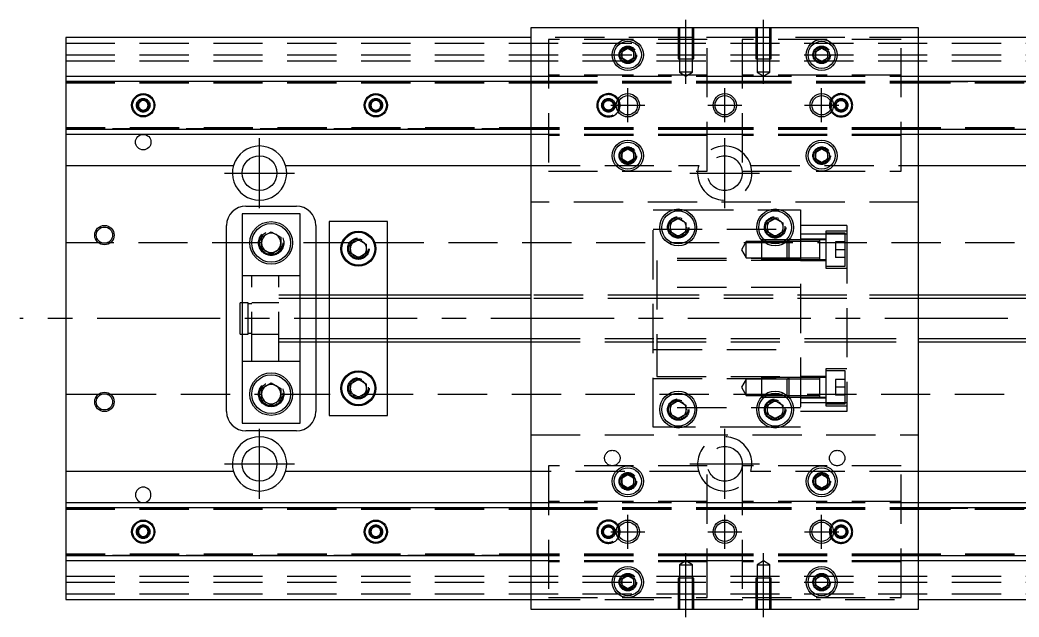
# Model space of a CAD drawing. Extents: x -17 to 509, y -253 to 77.
# Drawn here: x -11.8 to 245.9, y -77 to 77 of the extents above; entities that cross this region are included whole.
import ezdxf

# ---------------------------------------------------------------- set-up
doc = ezdxf.new("R2010")
doc.units = 0
doc.linetypes.add('CENTER', pattern=[50.8, 31.75, -6.35, 6.35, -6.35])
doc.linetypes.add('DASHED', pattern=[19.05, 12.7, -6.35])
doc.layers.get('0').update_dxf_attribs({"linetype": 'CONTINUOUS'})
doc.layers.add('CENTER', color=1, linetype='CENTER')

msp = doc.modelspace()

# ---------------------------------------------------------------- linework, layer by layer
at = {"color": 7, "linetype": 'CONTINUOUS'}
for p, q in [((220, 75), (120, 75)), ((120, 75), (120, -75)), ((220, -75), (220, 75)), ((0, 72.5), (0, 62.5)), ((120, 72.5), (0, 72.5)), ((340, 72.5), (220, 72.5)), ((143.5, 68.87), (145, 69.73)), ((145, 69.73), (146.5, 68.87)), ((193.5, 68.87), (195, 69.73)), ((195, 69.73), (196.5, 68.87)), ((143.5, 67.13), (143.5, 68.87)), ((145, 66.27), (143.5, 67.13)), ((146.5, 67.13), (145, 66.27)), ((146.5, 68.87), (146.5, 67.13)), ((193.5, 67.13), (193.5, 68.87)), ((195, 66.27), (193.5, 67.13)), ((196.5, 67.13), (195, 66.27)), ((196.5, 68.87), (196.5, 67.13)), ((0, 62.5), (120, 62.5)), ((0, 62.5), (0, 61.25)), ((220, 62.5), (340, 62.5)), ((0, 61.25), (120, 61.25)), ((0, 61.25), (0, 48.75)), ((220, 61.25), (340, 61.25)), ((18.75, 55.72), (20, 56.44)), ((18.75, 54.28), (18.75, 55.72)), ((20, 53.56), (18.75, 54.28)), ((20, 56.44), (21.25, 55.72)), ((21.25, 54.28), (20, 53.56)), ((21.25, 55.72), (21.25, 54.28)), ((78.75, 55.72), (80, 56.44)), ((78.75, 54.28), (78.75, 55.72)), ((80, 53.56), (78.75, 54.28)), ((80, 56.44), (81.25, 55.72)), ((81.25, 54.28), (80, 53.56)), ((81.25, 55.72), (81.25, 54.28)), ((120, 48.75), (0, 48.75)), ((0, 48.75), (0, 47.5)), ((120, 47.5), (0, 47.5)), ((0, 47.5), (0, 39.5)), ((340, 48.75), (220, 48.75)), ((340, 47.5), (220, 47.5)), ((143.5, 42.87), (145, 43.73)), ((143.5, 41.13), (143.5, 42.87)), ((145, 43.73), (146.5, 42.87)), ((146.5, 42.87), (146.5, 41.13)), ((193.5, 42.87), (195, 43.73)), ((193.5, 41.13), (193.5, 42.87)), ((195, 43.73), (196.5, 42.87)), ((196.5, 42.87), (196.5, 41.13)), ((0, 39.5), (43.29, 39.5)), ((0, 39.5), (0, -39.5)), ((56.71, 39.5), (120, 39.5)), ((145, 40.27), (143.5, 41.13)), ((146.5, 41.13), (145, 40.27)), ((195, 40.27), (193.5, 41.13)), ((196.5, 41.13), (195, 40.27)), ((220, 39.5), (283.29, 39.5)), ((46.5, 29), (59.5, 29)), ((45.5, 27), (45.5, -27)), ((60.5, 27), (45.5, 27)), ((60.5, -27), (60.5, 27)), ((156, 24.65), (158, 25.81)), ((158, 25.81), (160, 24.65)), ((181, 24.65), (183, 25.81)), ((183, 25.81), (185, 24.65)), ((41.5, -24), (41.5, 24)), ((64.5, 24), (64.5, 6)), ((68, 25), (68, 6)), ((83, 25), (68, 25)), ((83, 6), (83, 25)), ((156, 22.35), (156, 24.65)), ((160, 24.65), (160, 22.35)), ((181, 22.35), (181, 24.65)), ((185, 24.65), (185, 22.35)), ((50.5, 20.94), (53, 22.39)), ((50.5, 18.06), (50.5, 20.94)), ((53, 22.39), (55.5, 20.94)), ((55.5, 20.94), (55.5, 18.06)), ((158, 21.19), (156, 22.35)), ((160, 22.35), (158, 21.19)), ((183, 21.19), (181, 22.35)), ((185, 22.35), (183, 21.19)), ((53, 16.61), (50.5, 18.06)), ((55.5, 18.06), (53, 16.61)), ((73.5, 19.15), (75.5, 20.31)), ((73.5, 16.85), (73.5, 19.15)), ((75.5, 20.31), (77.5, 19.15)), ((77.5, 19.15), (77.5, 16.85)), ((75.5, 15.69), (73.5, 16.85)), ((77.5, 16.85), (75.5, 15.69)), ((194.5, 15.25), (194.5, 15.25)), ((120, 6), (60.5, 6)), ((290, 6), (220, 6)), ((45, 0), (45, 4)), ((45.5, 4), (45, 4)), ((45, -4), (45, 0)), ((45, -4), (45.5, -4)), ((60.5, -6), (120, -6)), ((64.5, -6), (64.5, -24)), ((68, -6), (68, -25)), ((83, -25), (83, -6)), ((220, -6), (290, -6)), ((194.5, -15.65), (194.5, -15.25)), ((50.5, -18.06), (53, -16.61)), ((53, -16.61), (55.5, -18.06)), ((73.5, -16.85), (75.5, -15.69)), ((73.5, -19.15), (73.5, -16.85)), ((75.5, -15.69), (77.5, -16.85)), ((77.5, -16.85), (77.5, -19.15)), ((50.5, -20.94), (50.5, -18.06)), ((55.5, -18.06), (55.5, -20.94)), ((75.5, -20.31), (73.5, -19.15)), ((77.5, -19.15), (75.5, -20.31)), ((194.5, -20.25), (194.5, -19.85)), ((53, -22.39), (50.5, -20.94)), ((55.5, -20.94), (53, -22.39)), ((156, -22.35), (158, -21.19)), ((156, -24.65), (156, -22.35)), ((158, -21.19), (160, -22.35)), ((160, -22.35), (160, -24.65)), ((181, -22.35), (183, -21.19)), ((181, -24.65), (181, -22.35)), ((183, -21.19), (185, -22.35)), ((185, -22.35), (185, -24.65)), ((68, -25), (83, -25)), ((158, -25.81), (156, -24.65)), ((160, -24.65), (158, -25.81)), ((183, -25.81), (181, -24.65)), ((185, -24.65), (183, -25.81)), ((45.5, -27), (60.5, -27)), ((59.5, -29), (46.5, -29)), ((0, -39.5), (0, -47.5)), ((43.29, -39.5), (0, -39.5)), ((120, -39.5), (56.71, -39.5)), ((143.5, -41.13), (145, -40.27)), ((143.5, -42.87), (143.5, -41.13)), ((145, -40.27), (146.5, -41.13)), ((146.5, -41.13), (146.5, -42.87)), ((193.5, -41.13), (195, -40.27)), ((193.5, -42.87), (193.5, -41.13)), ((195, -40.27), (196.5, -41.13)), ((196.5, -41.13), (196.5, -42.87)), ((283.29, -39.5), (220, -39.5)), ((145, -43.73), (143.5, -42.87)), ((146.5, -42.87), (145, -43.73)), ((195, -43.73), (193.5, -42.87)), ((196.5, -42.87), (195, -43.73)), ((0, -47.5), (120, -47.5)), ((0, -47.5), (0, -48.75)), ((0, -48.75), (120, -48.75)), ((0, -48.75), (0, -61.25)), ((220, -47.5), (340, -47.5)), ((220, -48.75), (340, -48.75)), ((18.75, -54.28), (20, -53.56)), ((20, -53.56), (21.25, -54.28)), ((78.75, -54.28), (80, -53.56)), ((80, -53.56), (81.25, -54.28)), ((18.75, -55.72), (18.75, -54.28)), ((20, -56.44), (18.75, -55.72)), ((21.25, -55.72), (20, -56.44)), ((21.25, -54.28), (21.25, -55.72)), ((78.75, -55.72), (78.75, -54.28)), ((80, -56.44), (78.75, -55.72)), ((81.25, -55.72), (80, -56.44)), ((81.25, -54.28), (81.25, -55.72)), ((120, -61.25), (0, -61.25)), ((0, -61.25), (0, -62.5)), ((340, -61.25), (220, -61.25)), ((120, -62.5), (0, -62.5)), ((0, -62.5), (0, -72.5)), ((340, -62.5), (220, -62.5)), ((143.5, -67.13), (145, -66.27)), ((145, -66.27), (146.5, -67.13)), ((193.5, -67.13), (195, -66.27)), ((195, -66.27), (196.5, -67.13)), ((143.5, -68.87), (143.5, -67.13)), ((145, -69.73), (143.5, -68.87)), ((146.5, -68.87), (145, -69.73)), ((146.5, -67.13), (146.5, -68.87)), ((193.5, -68.87), (193.5, -67.13)), ((195, -69.73), (193.5, -68.87)), ((196.5, -68.87), (195, -69.73)), ((196.5, -67.13), (196.5, -68.87)), ((0, -72.5), (120, -72.5)), ((220, -72.5), (340, -72.5)), ((120, -75), (220, -75))]:
    msp.add_line(p, q, dxfattribs=at)
at = {"color": 3, "linetype": 'DASHED'}
for p, q in [((158, 75), (158, 67)), ((158.35, 75), (158.35, 67)), ((161.65, 67), (161.65, 75)), ((162, 67), (162, 75)), ((178, 75), (178, 67)), ((178.35, 75), (178.35, 67)), ((181.65, 67), (181.65, 75)), ((182, 67), (182, 75)), ((158, 72.5), (120, 72.5)), ((162, 72.5), (158, 72.5)), ((178, 72.5), (162, 72.5)), ((182, 72.5), (178, 72.5)), ((220, 72.5), (182, 72.5)), ((0, 71), (340, 71)), ((165.5, 72), (124.5, 72)), ((124.5, 72), (124.5, 38)), ((165.5, 38), (165.5, 72)), ((215.5, 72), (174.5, 72)), ((174.5, 72), (174.5, 38)), ((215.5, 38), (215.5, 72)), ((0, 68), (340, 68)), ((143, 68), (143.02, 68.3)), ((196.97, 68.33), (197, 68)), ((0, 66.5), (340, 66.5)), ((158, 67), (162, 67)), ((158.35, 67), (158.35, 63.5)), ((161.65, 63.5), (161.65, 67)), ((178, 67), (182, 67)), ((178.35, 67), (178.35, 63.5)), ((181.65, 63.5), (181.65, 67)), ((120, 62.5), (124.5, 62.5)), ((165.5, 62.8), (124.5, 62.8)), ((124.5, 62.5), (165.5, 62.5)), ((161.65, 63.5), (158.35, 63.5)), ((158.35, 63.5), (160, 62.55)), ((160, 62.55), (161.65, 63.5)), ((165.5, 62.5), (174.5, 62.5)), ((215.5, 62.8), (174.5, 62.8)), ((174.5, 62.5), (215.5, 62.5)), ((181.65, 63.5), (178.35, 63.5)), ((178.35, 63.5), (180, 62.55)), ((180, 62.55), (181.65, 63.5)), ((215.5, 62.5), (220, 62.5)), ((0, 61.11), (120, 61.11)), ((0, 61.1), (124.5, 61.1)), ((0, 60.8), (124.5, 60.8)), ((120, 61.25), (124.5, 61.25)), ((120, 61.11), (124.5, 61.11)), ((124.5, 61.25), (165.5, 61.25)), ((124.5, 61.11), (165.5, 61.11)), ((124.5, 61.1), (165.5, 61.1)), ((124.5, 60.8), (165.5, 60.8)), ((165.5, 61.25), (174.5, 61.25)), ((165.5, 61.11), (174.5, 61.11)), ((165.5, 61.1), (174.5, 61.1)), ((165.5, 60.8), (174.5, 60.8)), ((174.5, 61.25), (215.5, 61.25)), ((174.5, 61.11), (215.5, 61.11)), ((174.5, 61.1), (215.5, 61.1)), ((174.5, 60.8), (215.5, 60.8)), ((215.5, 61.25), (220, 61.25)), ((215.5, 61.11), (220, 61.11)), ((215.5, 61.1), (340, 61.1)), ((215.5, 60.8), (340, 60.8)), ((220, 61.11), (340, 61.11)), ((18.5, 55), (18.52, 55.25)), ((81.48, 55.26), (81.5, 55)), ((138.75, 55.72), (140, 56.44)), ((138.75, 54.28), (138.75, 55.72)), ((140, 53.56), (138.75, 54.28)), ((140, 56.44), (141.25, 55.72)), ((141.25, 54.28), (140, 53.56)), ((141.25, 55.72), (141.25, 54.28)), ((141.48, 55.26), (141.5, 55)), ((198.5, 55), (198.52, 55.25)), ((198.75, 55.72), (200, 56.44)), ((198.75, 54.28), (198.75, 55.72)), ((200, 53.56), (198.75, 54.28)), ((200, 56.44), (201.25, 55.72)), ((201.25, 54.28), (200, 53.56)), ((201.25, 55.72), (201.25, 54.28)), ((124.5, 49.2), (0, 49.2)), ((165.5, 49.2), (124.5, 49.2)), ((174.5, 49.2), (165.5, 49.2)), ((215.5, 49.2), (174.5, 49.2)), ((340, 49.2), (215.5, 49.2)), ((124.5, 48.9), (0, 48.9)), ((120, 48.89), (0, 48.89)), ((124.5, 48.89), (120, 48.89)), ((124.5, 48.75), (120, 48.75)), ((124.5, 47.5), (120, 47.5)), ((165.5, 48.9), (124.5, 48.9)), ((165.5, 48.89), (124.5, 48.89)), ((165.5, 48.75), (124.5, 48.75)), ((165.5, 47.5), (124.5, 47.5)), ((165.5, 47.2), (124.5, 47.2)), ((174.5, 48.9), (165.5, 48.9)), ((174.5, 48.89), (165.5, 48.89)), ((174.5, 48.75), (165.5, 48.75)), ((174.5, 47.5), (165.5, 47.5)), ((215.5, 48.9), (174.5, 48.9)), ((215.5, 48.89), (174.5, 48.89)), ((215.5, 48.75), (174.5, 48.75)), ((215.5, 47.5), (174.5, 47.5)), ((215.5, 47.2), (174.5, 47.2)), ((340, 48.9), (215.5, 48.9)), ((220, 48.89), (215.5, 48.89)), ((220, 48.75), (215.5, 48.75)), ((220, 47.5), (215.5, 47.5)), ((340, 48.89), (220, 48.89)), ((146.97, 42.33), (147, 42)), ((193, 42), (193.03, 42.35)), ((120, 39.5), (163.29, 39.5)), ((176.71, 39.5), (220, 39.5)), ((124.5, 38), (165.5, 38)), ((174.5, 38), (215.5, 38)), ((220, 30), (120, 30)), ((151.5, -28), (151.5, 28)), ((151.5, 28), (156.48, 28)), ((156.48, 28), (159.52, 28)), ((159.52, 28), (181.48, 28)), ((181.48, 28), (184.52, 28)), ((184.52, 28), (189.5, 28)), ((189.5, 28), (189.5, -28)), ((155.5, 23.5), (155.52, 23.8)), ((185.48, 23.79), (185.5, 23.5)), ((201.5, 24), (189.5, 24)), ((201.5, 24), (201.5, 21.75)), ((151.5, 23), (189.5, 23)), ((201.5, 21.75), (189.5, 21.75)), ((196.1, 22.5), (196.1, 13)), ((201.5, 22.5), (196.1, 22.5)), ((201.1, 22), (196.1, 22)), ((201.1, 13.5), (201.1, 22)), ((201.5, 21.75), (201.5, -21.75)), ((9.36, 19.5), (0, 19.5)), ((50.5, 19.5), (10.64, 19.5)), ((50, 19.5), (50.02, 19.85)), ((74.03, 19.5), (55.5, 19.5)), ((73, 18), (73.01, 18.25)), ((340, 19.5), (76.97, 19.5)), ((175.5, 19.85), (174.29, 17.75)), ((175.5, 15.65), (175.5, 19.85)), ((179.5, 19.85), (175.5, 19.85)), ((179.5, 20.25), (179.5, 15.25)), ((179.53, 20.25), (179.5, 20.25)), ((186.1, 19.85), (179.5, 19.85)), ((180.26, 20.25), (179.53, 20.25)), ((185.74, 20.25), (180.26, 20.25)), ((186.47, 20.25), (185.74, 20.25)), ((186.5, 20.25), (186.1, 19.85)), ((186.1, 15.65), (186.1, 19.85)), ((189.5, 19.85), (186.1, 19.85)), ((186.5, 20.25), (186.47, 20.25)), ((186.5, 20.25), (186.5, 15.25)), ((189.5, 20.25), (186.5, 20.25)), ((189.5, 20.25), (186.5, 20.25)), ((196.1, 20.5), (189.5, 20.5)), ((194.5, 20.25), (189.5, 20.25)), ((194.5, 19.85), (189.5, 19.85)), ((194.5, 20.25), (194.49, 20.25)), ((194.5, 20), (194.5, 20.25)), ((196.1, 20.25), (194.5, 20.25)), ((194.5, 20.25), (194.5, 20.25)), ((194.5, 15.51), (194.5, 20)), ((198.6, 19.75), (198.6, 17.75)), ((201.1, 19.75), (198.6, 19.75)), ((189.5, 15.5), (151.5, 15.5)), ((174.29, 17.75), (175.5, 15.65)), ((175.5, 15.65), (179.5, 15.65)), ((179.5, 15.65), (186.1, 15.65)), ((186.1, 15.65), (189.5, 15.65)), ((186.1, 15.65), (186.5, 15.25)), ((189.5, 15.65), (194.5, 15.65)), ((194.5, 15.25), (194.5, 15.51)), ((201.1, 17.75), (198.6, 17.75)), ((198.6, 17.75), (198.6, 15.75)), ((201.1, 15.75), (198.6, 15.75)), ((152.5, 15), (152.5, -15)), ((189.5, 15), (152.5, 15)), ((179.5, 15.25), (186.5, 15.25)), ((186.5, 15.25), (189.5, 15.25)), ((186.5, 15.25), (189.5, 15.25)), ((189.5, 15.25), (194.5, 15.25)), ((189.5, 15), (196.1, 15)), ((194.49, 15.25), (194.5, 15.25)), ((194.5, 15.25), (196.1, 15.25)), ((194.5, 15.25), (194.5, 15.25)), ((196.1, 13.5), (201.1, 13.5)), ((196.1, 13), (201.5, 13)), ((48, 11), (45.5, 11)), ((48, -11), (48, 11)), ((55, 11), (48, 11)), ((55, -11), (55, 11)), ((60.5, 11), (55, 11)), ((189.5, 8), (151.5, 8)), ((60.5, 6), (55, 6)), ((64.5, 6), (64.5, 5.12)), ((68, 6), (68, 5.12)), ((83, 5.12), (83, 6)), ((152.5, 6), (120, 6)), ((201.5, 6), (152.5, 6)), ((220, 6), (201.5, 6)), ((47.1, 4), (45.5, 4)), ((47.1, 0), (47.1, 4)), ((48, 3.8), (47.1, 3.8)), ((55, 4), (48, 4)), ((60.5, 5.12), (55, 5.12)), ((64.5, 5.12), (64.5, -5.12)), ((68, 5.12), (68, -5.12)), ((83, -5.12), (83, 5.12)), ((152.5, 5.12), (120, 5.12)), ((201.5, 5.12), (152.5, 5.12)), ((220, 5.12), (201.5, 5.12)), ((47.1, -4), (47.1, 0)), ((45.5, -4), (47.1, -4)), ((47.1, -3.8), (48, -3.8)), ((48, -4), (55, -4)), ((55, -5.12), (60.5, -5.12)), ((64.5, -5.12), (64.5, -6)), ((68, -5.12), (68, -6)), ((83, -6), (83, -5.12)), ((120, -5.12), (152.5, -5.12)), ((152.5, -5.12), (201.5, -5.12)), ((201.5, -5.12), (220, -5.12)), ((55, -6), (60.5, -6)), ((120, -6), (152.5, -6)), ((152.5, -6), (201.5, -6)), ((201.5, -6), (220, -6)), ((151.5, -8), (189.5, -8)), ((45.5, -11), (48, -11)), ((48, -11), (55, -11)), ((55, -11), (60.5, -11)), ((152.5, -15), (189.5, -15)), ((179.5, -15.25), (179.5, -20.25)), ((186.5, -15.25), (179.5, -15.25)), ((186.5, -15.25), (186.1, -15.65)), ((186.5, -15.25), (186.5, -20.25)), ((189.5, -15.25), (186.5, -15.25)), ((189.5, -15.25), (186.5, -15.25)), ((196.1, -15), (189.5, -15)), ((194.5, -15.25), (189.5, -15.25)), ((194.5, -15.25), (194.49, -15.25)), ((194.5, -15.51), (194.5, -15.25)), ((194.5, -15.25), (194.5, -15.25)), ((196.1, -15.25), (194.5, -15.25)), ((196.1, -13), (196.1, -22.5)), ((201.5, -13), (196.1, -13)), ((201.1, -13.5), (196.1, -13.5)), ((201.1, -22), (201.1, -13.5)), ((77.98, -17.71), (78, -18)), ((151.5, -15.5), (189.5, -15.5)), ((175.5, -15.65), (174.29, -17.75)), ((174.29, -17.75), (175.5, -19.85)), ((175.5, -19.85), (175.5, -15.65)), ((179.5, -15.65), (175.5, -15.65)), ((186.1, -15.65), (179.5, -15.65)), ((186.1, -19.85), (186.1, -15.65)), ((189.5, -15.65), (186.1, -15.65)), ((194.5, -15.65), (189.5, -15.65)), ((194.5, -20), (194.5, -15.51)), ((198.6, -15.75), (198.6, -17.75)), ((201.1, -15.75), (198.6, -15.75)), ((198.6, -17.75), (198.6, -19.75)), ((201.1, -17.75), (198.6, -17.75)), ((0, -19.5), (9.36, -19.5)), ((10.64, -19.5), (50.5, -19.5)), ((55.5, -19.5), (74.03, -19.5)), ((55.98, -19.14), (56, -19.5)), ((76.97, -19.5), (340, -19.5)), ((175.5, -19.85), (179.5, -19.85)), ((179.5, -19.85), (186.1, -19.85)), ((179.5, -20.25), (179.53, -20.25)), ((179.53, -20.25), (180.26, -20.25)), ((180.26, -20.25), (185.74, -20.25)), ((185.74, -20.25), (186.47, -20.25)), ((186.1, -19.85), (189.5, -19.85)), ((186.1, -19.85), (186.5, -20.25)), ((186.47, -20.25), (186.5, -20.25)), ((186.5, -20.25), (189.5, -20.25)), ((186.5, -20.25), (189.5, -20.25)), ((189.5, -19.85), (194.5, -19.85)), ((189.5, -20.25), (194.5, -20.25)), ((189.5, -20.5), (196.1, -20.5)), ((194.49, -20.25), (194.5, -20.25)), ((194.5, -20.25), (194.5, -20)), ((194.5, -20.25), (194.5, -20.25)), ((194.5, -20.25), (196.1, -20.25)), ((201.1, -19.75), (198.6, -19.75)), ((189.5, -23), (151.5, -23)), ((201.5, -21.75), (189.5, -21.75)), ((196.1, -22), (201.1, -22)), ((196.1, -22.5), (201.5, -22.5)), ((201.5, -21.75), (201.5, -24)), ((155.5, -23.5), (155.52, -23.2)), ((185.48, -23.21), (185.5, -23.5)), ((201.5, -24), (189.5, -24)), ((156.48, -28), (151.5, -28)), ((159.52, -28), (156.48, -28)), ((181.48, -28), (159.52, -28)), ((184.52, -28), (181.48, -28)), ((189.5, -28), (184.52, -28)), ((120, -30), (220, -30)), ((124.5, -38), (124.5, -72)), ((165.5, -38), (124.5, -38)), ((165.5, -72), (165.5, -38)), ((215.5, -38), (174.5, -38)), ((174.5, -38), (174.5, -72)), ((215.5, -72), (215.5, -38)), ((163.29, -39.5), (120, -39.5)), ((220, -39.5), (176.71, -39.5)), ((146.97, -41.67), (147, -42)), ((196.97, -41.67), (197, -42)), ((0, -48.89), (120, -48.89)), ((0, -48.9), (124.5, -48.9)), ((120, -47.5), (124.5, -47.5)), ((120, -48.75), (124.5, -48.75)), ((120, -48.89), (124.5, -48.89)), ((165.5, -47.2), (124.5, -47.2)), ((124.5, -47.5), (165.5, -47.5)), ((124.5, -48.75), (165.5, -48.75)), ((124.5, -48.89), (165.5, -48.89)), ((124.5, -48.9), (165.5, -48.9)), ((165.5, -47.5), (174.5, -47.5)), ((165.5, -48.75), (174.5, -48.75)), ((165.5, -48.89), (174.5, -48.89)), ((165.5, -48.9), (174.5, -48.9)), ((215.5, -47.2), (174.5, -47.2)), ((174.5, -47.5), (215.5, -47.5)), ((174.5, -48.75), (215.5, -48.75)), ((174.5, -48.89), (215.5, -48.89)), ((174.5, -48.9), (215.5, -48.9)), ((215.5, -47.5), (220, -47.5)), ((215.5, -48.75), (220, -48.75)), ((215.5, -48.89), (220, -48.89)), ((215.5, -48.9), (340, -48.9)), ((220, -48.89), (340, -48.89)), ((0, -49.2), (124.5, -49.2)), ((124.5, -49.2), (165.5, -49.2)), ((165.5, -49.2), (174.5, -49.2)), ((174.5, -49.2), (215.5, -49.2)), ((215.5, -49.2), (340, -49.2)), ((138.75, -54.28), (140, -53.56)), ((140, -53.56), (141.25, -54.28)), ((198.75, -54.28), (200, -53.56)), ((200, -53.56), (201.25, -54.28)), ((21.48, -54.74), (21.5, -55)), ((81.48, -54.74), (81.5, -55)), ((138.5, -55), (138.52, -54.75)), ((138.75, -55.72), (138.75, -54.28)), ((140, -56.44), (138.75, -55.72)), ((141.25, -55.72), (140, -56.44)), ((141.25, -54.28), (141.25, -55.72)), ((198.5, -55), (198.52, -54.75)), ((198.75, -55.72), (198.75, -54.28)), ((200, -56.44), (198.75, -55.72)), ((201.25, -55.72), (200, -56.44)), ((201.25, -54.28), (201.25, -55.72)), ((124.5, -60.8), (0, -60.8)), ((124.5, -61.1), (0, -61.1)), ((120, -61.11), (0, -61.11)), ((124.5, -61.11), (120, -61.11)), ((124.5, -61.25), (120, -61.25)), ((165.5, -60.8), (124.5, -60.8)), ((165.5, -61.1), (124.5, -61.1)), ((165.5, -61.11), (124.5, -61.11)), ((165.5, -61.25), (124.5, -61.25)), ((174.5, -60.8), (165.5, -60.8)), ((174.5, -61.1), (165.5, -61.1)), ((174.5, -61.11), (165.5, -61.11)), ((174.5, -61.25), (165.5, -61.25)), ((215.5, -60.8), (174.5, -60.8)), ((215.5, -61.1), (174.5, -61.1)), ((215.5, -61.11), (174.5, -61.11)), ((215.5, -61.25), (174.5, -61.25)), ((340, -60.8), (215.5, -60.8)), ((340, -61.1), (215.5, -61.1)), ((220, -61.11), (215.5, -61.11)), ((220, -61.25), (215.5, -61.25)), ((340, -61.11), (220, -61.11)), ((124.5, -62.5), (120, -62.5)), ((165.5, -62.5), (124.5, -62.5)), ((165.5, -62.8), (124.5, -62.8)), ((160, -62.55), (158.35, -63.5)), ((158.35, -63.5), (160, -63.5)), ((158.35, -63.5), (158.35, -67)), ((161.65, -63.5), (160, -62.55)), ((160, -63.5), (161.65, -63.5)), ((161.65, -67), (161.65, -63.5)), ((174.5, -62.5), (165.5, -62.5)), ((215.5, -62.5), (174.5, -62.5)), ((215.5, -62.8), (174.5, -62.8)), ((180, -62.55), (178.35, -63.5)), ((178.35, -63.5), (180, -63.5)), ((178.35, -63.5), (178.35, -67)), ((181.65, -63.5), (180, -62.55)), ((180, -63.5), (181.65, -63.5)), ((181.65, -67), (181.65, -63.5)), ((220, -62.5), (215.5, -62.5)), ((0, -66.5), (340, -66.5)), ((162, -67), (158, -67)), ((158, -67), (158, -75)), ((158.35, -67), (158.35, -75)), ((161.65, -75), (161.65, -67)), ((162, -75), (162, -67)), ((182, -67), (178, -67)), ((178, -67), (178, -75)), ((178.35, -67), (178.35, -75)), ((181.65, -75), (181.65, -67)), ((182, -75), (182, -67)), ((0, -68), (340, -68)), ((146.97, -67.67), (147, -68)), ((193, -68), (193.02, -67.7)), ((0, -71), (340, -71)), ((124.5, -72), (165.5, -72)), ((174.5, -72), (215.5, -72)), ((120, -72.5), (158, -72.5)), ((158, -72.5), (162, -72.5)), ((162, -72.5), (178, -72.5)), ((178, -72.5), (182, -72.5)), ((182, -72.5), (220, -72.5))]:
    msp.add_line(p, q, dxfattribs=at)
at = {"color": 3, "linetype": 'CONTINUOUS'}
for p, q in [((120, 5.12), (60.5, 5.12)), ((290, 5.12), (220, 5.12)), ((60.5, -5.12), (120, -5.12)), ((220, -5.12), (290, -5.12))]:
    msp.add_line(p, q, dxfattribs=at)
at = {"color": 7, "linetype": 'CONTINUOUS'}
for centre, radius in [((145, 68), 4), ((145, 68), 3.5), ((195, 68), 4), ((195, 68), 3.5), ((20, 55), 3), ((20, 55), 2.75), ((80, 55), 3), ((80, 55), 2.75), ((145, 55), 3), ((145, 55), 2.5), ((170, 55), 3), ((170, 55), 2.5), ((195, 55), 3), ((195, 55), 2.5), ((20, 45.5), 2), ((145, 42), 4), ((145, 42), 3.5), ((195, 42), 4), ((195, 42), 3.5), ((50, 37.5), 4.5), ((158, 23.5), 4.75), ((158, 23.5), 4.25), ((183, 23.5), 4.75), ((183, 23.5), 4.25), ((10, 21.5), 2.1), ((53, 19.5), 5.5), ((53, 19.5), 5), ((75.5, 18), 4.5), ((75.5, 18), 4.25), ((53, -19.5), 5.5), ((53, -19.5), 5), ((75.5, -18), 4.5), ((75.5, -18), 4.25), ((10, -21.5), 2.1), ((158, -23.5), 4.75), ((158, -23.5), 4.25), ((183, -23.5), 4.75), ((183, -23.5), 4.25), ((50, -37.5), 4.5), ((145, -42), 4), ((145, -42), 3.5), ((195, -42), 4), ((195, -42), 3.5), ((20, -55), 3), ((20, -55), 2.75), ((80, -55), 3), ((80, -55), 2.75), ((145, -55), 3), ((145, -55), 2.5), ((170, -55), 3), ((170, -55), 2.5), ((195, -55), 3), ((195, -55), 2.5), ((145, -68), 4), ((195, -68), 4), ((145, -68), 3.5), ((195, -68), 3.5)]:
    msp.add_circle(centre, radius, dxfattribs=at)
at = {"color": 3, "linetype": 'DASHED'}
for centre, radius in [((145, 68), 2.25), ((145, 68), 2), ((195, 68), 2.25), ((195, 68), 2), ((20, 55), 1.75), ((80, 55), 1.75), ((140, 55), 1.75), ((200, 55), 1.75), ((20, 55), 1.5), ((80, 55), 1.5), ((140, 55), 1.5), ((140, 55), 1.25), ((200, 55), 1.5), ((200, 55), 1.25), ((145, 42), 2.25), ((145, 42), 2), ((195, 42), 2.25), ((195, 42), 2), ((170, 37.5), 4.5), ((158, 23.5), 2.75), ((158, 23.5), 2.5), ((183, 23.5), 2.75), ((183, 23.5), 2.5), ((53, 19.5), 3.25), ((53, 19.5), 3), ((75.5, 18), 2.75), ((75.5, 18), 2.5), ((75.5, -18), 2.75), ((53, -19.5), 3.25), ((53, -19.5), 3), ((75.5, -18), 2.5), ((158, -23.5), 2.75), ((158, -23.5), 2.5), ((183, -23.5), 2.75), ((183, -23.5), 2.5), ((170, -37.5), 4.5), ((141, -36), 2), ((199, -36), 2), ((145, -42), 2.25), ((145, -42), 2), ((195, -42), 2.25), ((195, -42), 2), ((20, -55), 1.75), ((20, -55), 1.5), ((80, -55), 1.75), ((80, -55), 1.5), ((140, -55), 1.75), ((140, -55), 1.5), ((140, -55), 1.25), ((200, -55), 1.75), ((200, -55), 1.5), ((200, -55), 1.25), ((145, -68), 2.25), ((145, -68), 2), ((195, -68), 2.25), ((195, -68), 2)]:
    msp.add_circle(centre, radius, dxfattribs=at)
at = {"color": 3, "linetype": 'CONTINUOUS'}
for centre in [(10, 21.5), (10, -21.5)]:
    msp.add_circle(centre, 2.5, dxfattribs=at)
at = {"color": 7, "linetype": 'CONTINUOUS'}
for centre, radius, start, end in [((145, 68), 1.65, 95.38, 144.62), ((145, 68), 1.65, 84.62, 95.38), ((145, 68), 1.65, 35.38, 84.62), ((195, 68), 1.65, 95.38, 144.62), ((195, 68), 1.65, 84.62, 95.38), ((195, 68), 1.65, 35.38, 84.62), ((145, 68), 1.65, 155.38, 180), ((145, 68), 1.65, 180, 204.62), ((145, 68), 1.65, 144.62, 155.38), ((145, 68), 1.65, 204.62, 215.38), ((145, 68), 1.65, 215.38, 264.62), ((145, 68), 1.65, 275.38, 324.62), ((145, 68), 1.65, 24.62, 35.38), ((145, 68), 1.65, 324.62, 335.38), ((145, 68), 1.65, 335.38, 24.62), ((195, 68), 1.65, 155.38, 180), ((195, 68), 1.65, 180, 204.62), ((195, 68), 1.65, 144.62, 155.38), ((195, 68), 1.65, 204.62, 215.38), ((195, 68), 1.65, 215.38, 264.62), ((195, 68), 1.65, 275.38, 324.62), ((195, 68), 1.65, 24.62, 35.38), ((195, 68), 1.65, 324.62, 335.38), ((195, 68), 1.65, 335.38, 24.62), ((145, 68), 1.65, 264.62, 275.38), ((195, 68), 1.65, 264.62, 275.38), ((20, 55), 1.25, 120, 180), ((20, 55), 1.25, 180, 240), ((20, 55), 1.25, 60, 120), ((20, 55), 1.25, 0, 60), ((20, 55), 1.25, 300, 0), ((80, 55), 1.25, 120, 180), ((80, 55), 1.25, 180, 240), ((80, 55), 1.25, 60, 120), ((80, 55), 1.25, 0, 60), ((80, 55), 1.25, 300, 0), ((20, 55), 1.25, 240, 300), ((80, 55), 1.25, 240, 300), ((50, 37.5), 7, 16.6016, 163.3984), ((145, 42), 1.65, 155.38, 180), ((145, 42), 1.65, 180, 204.62), ((145, 42), 1.65, 144.62, 155.38), ((145, 42), 1.65, 204.62, 215.38), ((145, 42), 1.65, 95.38, 144.62), ((145, 42), 1.65, 84.62, 95.38), ((145, 42), 1.65, 35.38, 84.62), ((145, 42), 1.65, 24.62, 35.38), ((145, 42), 1.65, 324.62, 335.38), ((145, 42), 1.65, 335.38, 24.62), ((195, 42), 1.65, 155.38, 180), ((195, 42), 1.65, 180, 204.62), ((195, 42), 1.65, 144.62, 155.38), ((195, 42), 1.65, 204.62, 215.38), ((195, 42), 1.65, 95.38, 144.62), ((195, 42), 1.65, 84.62, 95.38), ((195, 42), 1.65, 35.38, 84.62), ((195, 42), 1.65, 24.62, 35.38), ((195, 42), 1.65, 324.62, 335.38), ((195, 42), 1.65, 335.38, 24.62), ((50, 37.5), 7, 163.3984, 16.6016), ((145, 42), 1.65, 215.38, 264.62), ((145, 42), 1.65, 264.62, 275.38), ((145, 42), 1.65, 275.38, 324.62), ((195, 42), 1.65, 215.38, 264.62), ((195, 42), 1.65, 264.62, 275.38), ((195, 42), 1.65, 275.38, 324.62), ((46.5, 24), 5, 90, 180), ((59.5, 24), 5, 0, 90), ((158, 23.5), 2.1, 162.2472, 180), ((158, 23.5), 2.1, 180, 197.7528), ((158, 23.5), 2.1, 137.7528, 162.2472), ((158, 23.5), 2.1, 102.2472, 137.7528), ((158, 23.5), 2.1, 77.7528, 102.2472), ((158, 23.5), 2.1, 42.2472, 77.7528), ((158, 23.5), 2.1, 17.7528, 42.2472), ((158, 23.5), 2.1, 342.2472, 17.7528), ((183, 23.5), 2.1, 162.2472, 180), ((183, 23.5), 2.1, 180, 197.7528), ((183, 23.5), 2.1, 137.7528, 162.2472), ((183, 23.5), 2.1, 102.2472, 137.7528), ((183, 23.5), 2.1, 77.7528, 102.2472), ((183, 23.5), 2.1, 42.2472, 77.7528), ((183, 23.5), 2.1, 17.7528, 42.2472), ((183, 23.5), 2.1, 342.2472, 17.7528), ((53, 19.5), 2.5, 120, 180), ((53, 19.5), 2.5, 60, 120), ((53, 19.5), 2.5, 0, 60), ((158, 23.5), 2.1, 197.7528, 222.2472), ((158, 23.5), 2.1, 222.2472, 257.7528), ((158, 23.5), 2.1, 257.7528, 282.2472), ((158, 23.5), 2.1, 282.2472, 317.7528), ((158, 23.5), 2.1, 317.7528, 342.2472), ((183, 23.5), 2.1, 197.7528, 222.2472), ((183, 23.5), 2.1, 222.2472, 257.7528), ((183, 23.5), 2.1, 257.7528, 282.2472), ((183, 23.5), 2.1, 282.2472, 317.7528), ((183, 23.5), 2.1, 317.7528, 342.2472), ((53, 19.5), 2.5, 180, 240), ((53, 19.5), 2.5, 300, 0), ((75.5, 18), 2.1, 162.2472, 180), ((75.5, 18), 2.1, 137.7528, 162.2472), ((75.5, 18), 2.1, 102.2472, 137.7528), ((75.5, 18), 2.1, 77.7528, 102.2472), ((75.5, 18), 2.1, 42.2472, 77.7528), ((75.5, 18), 2.1, 17.7528, 42.2472), ((75.5, 18), 2.1, 342.2472, 17.7528), ((53, 19.5), 2.5, 240, 300), ((75.5, 18), 2.1, 180, 197.7528), ((75.5, 18), 2.1, 197.7528, 222.2472), ((75.5, 18), 2.1, 222.2472, 257.7528), ((75.5, 18), 2.1, 257.7528, 282.2472), ((75.5, 18), 2.1, 282.2472, 317.7528), ((75.5, 18), 2.1, 317.7528, 342.2472), ((53, -19.5), 2.5, 120, 180), ((53, -19.5), 2.5, 60, 120), ((53, -19.5), 2.5, 0, 60), ((75.5, -18), 2.1, 162.2472, 180), ((75.5, -18), 2.1, 180, 197.7528), ((75.5, -18), 2.1, 137.7528, 162.2472), ((75.5, -18), 2.1, 102.2472, 137.7528), ((75.5, -18), 2.1, 77.7528, 102.2472), ((75.5, -18), 2.1, 42.2472, 77.7528), ((75.5, -18), 2.1, 17.7528, 42.2472), ((75.5, -18), 2.1, 342.2472, 17.7528), ((53, -19.5), 2.5, 180, 240), ((53, -19.5), 2.5, 300, 0), ((75.5, -18), 2.1, 197.7528, 222.2472), ((75.5, -18), 2.1, 222.2472, 257.7528), ((75.5, -18), 2.1, 257.7528, 282.2472), ((75.5, -18), 2.1, 282.2472, 317.7528), ((75.5, -18), 2.1, 317.7528, 342.2472), ((53, -19.5), 2.5, 240, 300), ((158, -23.5), 2.1, 162.2472, 180), ((158, -23.5), 2.1, 137.7528, 162.2472), ((158, -23.5), 2.1, 102.2472, 137.7528), ((158, -23.5), 2.1, 77.7528, 102.2472), ((158, -23.5), 2.1, 42.2472, 77.7528), ((158, -23.5), 2.1, 17.7528, 42.2472), ((158, -23.5), 2.1, 342.2472, 17.7528), ((183, -23.5), 2.1, 162.2472, 180), ((183, -23.5), 2.1, 137.7528, 162.2472), ((183, -23.5), 2.1, 102.2472, 137.7528), ((183, -23.5), 2.1, 77.7528, 102.2472), ((183, -23.5), 2.1, 42.2472, 77.7528), ((183, -23.5), 2.1, 17.7528, 42.2472), ((183, -23.5), 2.1, 342.2472, 17.7528), ((46.5, -24), 5, 180, 270), ((59.5, -24), 5, 270, 0), ((158, -23.5), 2.1, 180, 197.7528), ((158, -23.5), 2.1, 197.7528, 222.2472), ((158, -23.5), 2.1, 222.2472, 257.7528), ((158, -23.5), 2.1, 257.7528, 282.2472), ((158, -23.5), 2.1, 282.2472, 317.7528), ((158, -23.5), 2.1, 317.7528, 342.2472), ((183, -23.5), 2.1, 180, 197.7528), ((183, -23.5), 2.1, 197.7528, 222.2472), ((183, -23.5), 2.1, 222.2472, 257.7528), ((183, -23.5), 2.1, 257.7528, 282.2472), ((183, -23.5), 2.1, 282.2472, 317.7528), ((183, -23.5), 2.1, 317.7528, 342.2472), ((50, -37.5), 7, 343.3984, 196.6016), ((50, -37.5), 7, 196.6016, 343.3984), ((145, -42), 1.65, 144.62, 155.38), ((145, -42), 1.65, 95.38, 144.62), ((145, -42), 1.65, 84.62, 95.38), ((145, -42), 1.65, 35.38, 84.62), ((145, -42), 1.65, 24.62, 35.38), ((195, -42), 1.65, 144.62, 155.38), ((195, -42), 1.65, 95.38, 144.62), ((195, -42), 1.65, 84.62, 95.38), ((195, -42), 1.65, 35.38, 84.62), ((195, -42), 1.65, 24.62, 35.38), ((20, -45.5), 2, 90, 270), ((20, -45.5), 2, 270, 90), ((145, -42), 1.65, 155.38, 180), ((145, -42), 1.65, 180, 204.62), ((145, -42), 1.65, 204.62, 215.38), ((145, -42), 1.65, 215.38, 264.62), ((145, -42), 1.65, 264.62, 275.38), ((145, -42), 1.65, 275.38, 324.62), ((145, -42), 1.65, 324.62, 335.38), ((145, -42), 1.65, 335.38, 24.62), ((195, -42), 1.65, 155.38, 180), ((195, -42), 1.65, 180, 204.62), ((195, -42), 1.65, 204.62, 215.38), ((195, -42), 1.65, 215.38, 264.62), ((195, -42), 1.65, 264.62, 275.38), ((195, -42), 1.65, 275.38, 324.62), ((195, -42), 1.65, 324.62, 335.38), ((195, -42), 1.65, 335.38, 24.62), ((20, -55), 1.25, 120, 180), ((20, -55), 1.25, 60, 120), ((20, -55), 1.25, 0, 60), ((80, -55), 1.25, 120, 180), ((80, -55), 1.25, 60, 120), ((80, -55), 1.25, 0, 60), ((20, -55), 1.25, 180, 240), ((20, -55), 1.25, 240, 300), ((20, -55), 1.25, 300, 0), ((80, -55), 1.25, 180, 240), ((80, -55), 1.25, 240, 300), ((80, -55), 1.25, 300, 0), ((145, -68), 1.65, 95.38, 144.62), ((145, -68), 1.65, 84.62, 95.38), ((145, -68), 1.65, 35.38, 84.62), ((195, -68), 1.65, 95.38, 144.62), ((195, -68), 1.65, 84.62, 95.38), ((195, -68), 1.65, 35.38, 84.62), ((145, -68), 1.65, 155.38, 180), ((145, -68), 1.65, 180, 204.62), ((145, -68), 1.65, 144.62, 155.38), ((145, -68), 1.65, 204.62, 215.38), ((145, -68), 1.65, 215.38, 264.62), ((145, -68), 1.65, 275.38, 324.62), ((145, -68), 1.65, 24.62, 35.38), ((145, -68), 1.65, 324.62, 335.38), ((145, -68), 1.65, 335.38, 24.62), ((195, -68), 1.65, 155.38, 180), ((195, -68), 1.65, 180, 204.62), ((195, -68), 1.65, 144.62, 155.38), ((195, -68), 1.65, 204.62, 215.38), ((195, -68), 1.65, 215.38, 264.62), ((195, -68), 1.65, 275.38, 324.62), ((195, -68), 1.65, 24.62, 35.38), ((195, -68), 1.65, 324.62, 335.38), ((195, -68), 1.65, 335.38, 24.62), ((145, -68), 1.65, 264.62, 275.38), ((195, -68), 1.65, 264.62, 275.38)]:
    msp.add_arc(centre, radius, start, end, dxfattribs=at)
at = {"color": 3, "linetype": 'DASHED'}
for centre, radius, start, end in [((140, 55), 3, 90, 326.4427), ((140, 55), 2.75, 31.0388, 328.9612), ((140, 55), 3, 33.5573, 90), ((200, 55), 3, 213.5573, 90), ((200, 55), 3, 90, 146.4427), ((200, 55), 2.75, 0, 148.9612), ((140, 55), 2.75, 16.8991, 31.0388), ((140, 55), 2.75, 328.9612, 343.1009), ((140, 55), 3, 22.3316, 33.5573), ((140, 55), 2.75, 0, 16.8991), ((140, 55), 2.75, 343.1009, 0), ((140, 55), 3, 337.6684, 22.3316), ((200, 55), 3, 157.6684, 202.3316), ((200, 55), 3, 146.4427, 157.6684), ((200, 55), 2.75, 163.1009, 196.8991), ((200, 55), 2.75, 148.9612, 163.1009), ((200, 55), 2.75, 196.8991, 211.0388), ((200, 55), 2.75, 211.0388, 0), ((140, 55), 3, 326.4427, 337.6684), ((200, 55), 3, 202.3316, 213.5573), ((170, 37.5), 7, 16.6016, 163.3984), ((170, 37.5), 7, 163.3984, 16.6016), ((170, -37.5), 7, 343.3984, 196.6016), ((170, -37.5), 7, 196.6016, 343.3984), ((140, -55), 3, 90, 326.4427), ((140, -55), 2.75, 31.0388, 328.9612), ((140, -55), 3, 33.5573, 90), ((140, -55), 2.75, 16.8991, 31.0388), ((140, -55), 3, 22.3316, 33.5573), ((140, -55), 3, 337.6684, 22.3316), ((200, -55), 3, 157.6684, 202.3316), ((200, -55), 3, 146.4427, 157.6684), ((200, -55), 2.75, 148.9612, 163.1009), ((200, -55), 3, 213.5573, 90), ((200, -55), 3, 90, 146.4427), ((200, -55), 2.75, 0, 148.9612), ((140, -55), 2.75, 328.9612, 343.1009), ((140, -55), 3, 326.4427, 337.6684), ((140, -55), 2.75, 0, 16.8991), ((140, -55), 2.75, 343.1009, 0), ((200, -55), 3, 202.3316, 213.5573), ((200, -55), 2.75, 163.1009, 196.8991), ((200, -55), 2.75, 196.8991, 211.0388), ((200, -55), 2.75, 211.0388, 0)]:
    msp.add_arc(centre, radius, start, end, dxfattribs=at)
at = {"layer": 'CENTER', "color": 1, "linetype": 'CENTER'}
for p, q in [((160, 60.55), (160, 77)), ((180, 60.55), (180, 77)), ((145, 50.6), (145, 59.4)), ((170, 50.6), (170, 59.4)), ((195, 50.6), (195, 59.4)), ((140.6, 55), (149.4, 55)), ((165.6, 55), (174.4, 55)), ((190.6, 55), (199.4, 55)), ((50, 28.5), (50, 46.5)), ((170, 28.5), (170, 46.5)), ((41, 37.5), (59, 37.5)), ((161, 37.5), (179, 37.5)), ((395.44, 0), (-11.8, 0)), ((50, -46.5), (50, -28.5)), ((170, -46.5), (170, -28.5)), ((41, -37.5), (59, -37.5)), ((161, -37.5), (179, -37.5)), ((145, -59.4), (145, -50.6)), ((170, -59.4), (170, -50.6)), ((195, -59.4), (195, -50.6)), ((140.6, -55), (149.4, -55)), ((165.6, -55), (174.4, -55)), ((190.6, -55), (199.4, -55)), ((160, -77), (160, -60.55)), ((180, -77), (180, -60.55))]:
    msp.add_line(p, q, dxfattribs=at)

doc.saveas('drawing.dxf')
